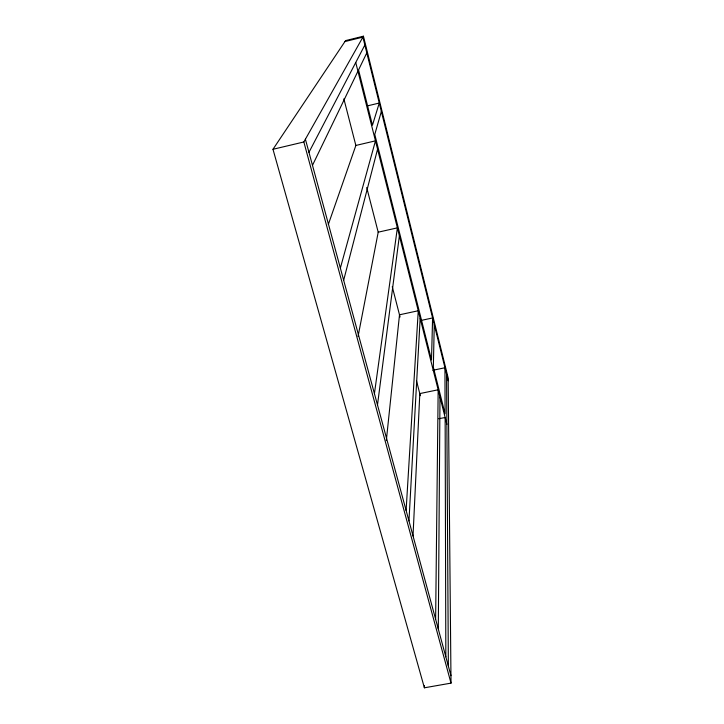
<?xml version="1.0" encoding="UTF-8"?>
<svg xmlns="http://www.w3.org/2000/svg" width="724" height="724" viewBox="0 0 724 724"><rect width="100%" height="100%" fill="white"/><g stroke="black" fill="none" stroke-linecap="round" stroke-linejoin="round"><path stroke-width="1.09" d="M438.301 629.047L439.984 397.005M435.631 619.219L438.165 389.784L419.811 393.584L413.015 535.995M434.264 324.678L433.341 367.231L445.079 413.902L444.952 367.747L432.862 370.281M424.391 687.8L272.984 149.289L345.583 40.607L363.43 36.2L448.165 377.928L451.016 683.13L424.391 687.8L424.445 685.655M408.96 520.918L420.164 318.316M406.11 510.393L418.255 310.75L399.503 314.795L386.326 440.572M377.494 404.951L399.386 235.807M374.426 393.639L397.386 227.861L378.218 232.178L358.072 336.407M343.665 280.242L377.566 149.18M340.361 268.07L375.466 140.845L355.873 145.452L328.316 224.467M381.349 111.451L374.77 134.438L431.504 359.937L432.599 317.954L421.106 320.424M312.487 165.316L357.937 71.224M366.815 52.852L358.552 69.957L372.453 125.207L379.267 103.043L367.828 105.785M308.958 152.321L364.86 45.006M451.016 683.13L303.845 141.976L363.43 36.2M344.95 41.558L362.905 37.123L448.192 380.779M272.984 149.289L303.845 141.976M438.699 418.743L445.142 417.513L445.839 656.831M305.401 139.216L450.943 675.664M343.864 98.835L355.864 145.488M366.715 187.525L378.209 232.232M392.254 286.65L400.055 317.012M416.463 380.706L420.336 395.711M355.746 62.517L446.88 424.409M446.572 374.281L448.364 666.134"/></g></svg>
